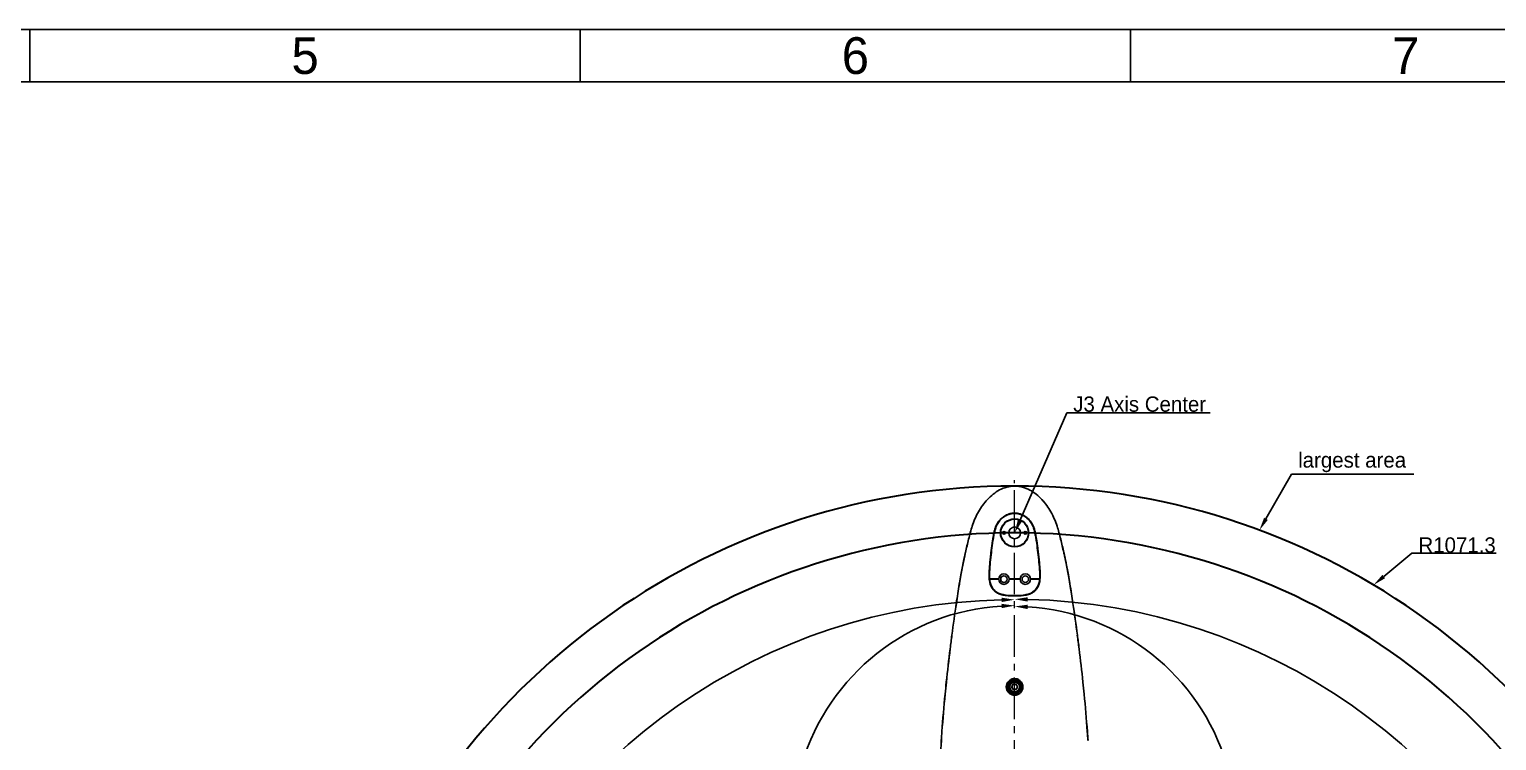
# Model space of a CAD drawing. Header units: millimetres. Extents: x 4086 to 8300, y 123 to 1549.
# Drawn here: x 7291 to 7963, y 1224 to 1549 of the extents above; entities that cross this region are included whole.
import ezdxf
from ezdxf import colors
from ezdxf.entities.mleader import LeaderData, LeaderLine
from ezdxf.enums import TextEntityAlignment as Align
from ezdxf.math import Vec2, Vec3

# ---------------------------------------------------------------- set-up
doc = ezdxf.new("R2010")
doc.units = ezdxf.units.MM
doc.linetypes.add('CENTER2', pattern=[28.575, 19.05, -3.175, 3.175, -3.175])
doc.layers.add('02___PRT_ALL_AXES', color=7, linetype='Continuous')
doc.layers.add('中心线层', color=7, linetype='CENTER2', lineweight=0)
doc.layers.add('轮廓实线层', color=7, linetype='Continuous', lineweight=30)
doc.styles.add('思源黑', font='SourceHanSansCN-Normal.ttf')
doc.dimstyles.new('角度标注', dxfattribs={"dimtxt": 7, "dimasz": 6, "dimexe": 1.25, "dimexo": 0.625, "dimgap": 1, "dimtad": 1, "dimtih": 1, "dimtoh": 1, "dimdsep": 46, "dimtxsty": '思源黑', "dimcen": 2.5, "dimadec": 0, "dimazin": 0, "dimtfac": 1, "dimtmove": 0, "dimatfit": 3, "dimfxl": 0, "dimarcsym": 0})

# ---------------------------------------------------------------- blocks, each defined once
blk = doc.blocks.new('1')
at = {"color": 2}
for p, q in [((7291.66, 1549.22), (7291.66, 1525.22)), ((7543.66, 1549.22), (7543.66, 1525.22)), ((7795.66, 1549.22), (7795.66, 1525.22))]:
    blk.add_line(p, q, dxfattribs=at)
for points in [[(6283.66, 123.62), (6283.66, 1549.22), (8299.66, 1549.22), (8299.66, 123.62)], [(6403.66, 147.62), (6403.66, 1525.22), (8275.66, 1525.22), (8275.66, 147.62)]]:
    blk.add_lwpolyline(points, close=True, dxfattribs=at)
at = {"color": 2, "style": '思源黑'}
for s, p in [('5', (7417.66, 1537.22)), ('6', (7669.66, 1537.22)), ('7', (7921.66, 1537.22))]:
    blk.add_text(s, height=16.8, dxfattribs=at).set_placement(p, align=Align.MIDDLE_CENTER)
at = {"color": 7, "style": '思源黑'}
for tag, height, p in [('编号', 19.2, (8134.84, 252.67)), ('比例', 8, (7939.66, 171.62))]:
    blk.add_attdef(tag, text='', height=height, dxfattribs=at).set_placement(p, align=Align.MIDDLE)
at = {"linetype": 'Continuous', "lineweight": 0, "ltscale": 0.3, "style": '思源黑'}
for tag, p in [('当前页', (8121.35, 207.93)), ('总页数', (8160.27, 207.93))]:
    blk.add_attdef(tag, text='', height=8, dxfattribs=at).set_placement(p, align=Align.MIDDLE)
blk = doc.blocks.new('*D2906')
at = {"layer": 'Defpoints', "color": 0}
for p in [(7742.58, 1342.95), (7547.7, 1204.84), (7742.58, 919.21), (7634.33, 894.29), (7545.77, 792.41)]:
    blk.add_point(p, dxfattribs=at)
at = {"layer": '轮廓实线层', "color": 0, "lineweight": -2}
for start, end in [(91.27606, 158.4262), (160.56633, 227.72394)]:
    blk.add_arc((7742.58, 1018.82), 269.41, start, end, dxfattribs=at)
at = {"layer": '轮廓实线层', "color": 0}
for points in [[(7736.6, 1287.16), (7736.57, 1289.16), (7742.58, 1288.23)], [(7560.69, 818.74), (7562.02, 820.23), (7565.84, 815.5)]]:
    blk.add_solid(points, dxfattribs=at)
at = {"layer": '轮廓实线层', "color": 0, "insert": (7490.24, 1113.17), "char_height": 7, "attachment_point": 5, "style": '思源黑'}
blk.add_mtext('139°', dxfattribs=at)
blk = doc.blocks.new('*D2907')
at = {"layer": 'Defpoints', "color": 0}
for p in [(7742.58, 1342.95), (7742.58, 1018.82), (8011.9, 1006.28), (7742.58, 919.21), (7850.83, 894.29)]:
    blk.add_point(p, dxfattribs=at)
at = {"layer": '轮廓实线层', "color": 0, "lineweight": -2}
blk.add_line((7851.24, 893.82), (7920.28, 814.4), dxfattribs=at)
for start, end in [(21.57299, 88.72489), (312.27511, 19.43447)]:
    blk.add_arc((7742.58, 1018.82), 269.61, start, end, dxfattribs=at)
at = {"layer": '轮廓实线层', "color": 0}
for points in [[(7748.59, 1289.36), (7748.57, 1287.36), (7742.58, 1288.43)], [(7923.28, 820.08), (7924.61, 818.58), (7919.46, 815.34)]]:
    blk.add_solid(points, dxfattribs=at)
at = {"layer": '轮廓实线层', "color": 0, "insert": (7995.12, 1113.24), "char_height": 7, "attachment_point": 5, "style": '思源黑'}
blk.add_mtext('139°', dxfattribs=at)
blk = doc.blocks.new('*D2908')
at = {"layer": 'Defpoints', "color": 0}
for p in [(7742.58, 1342.95), (7663.92, 1248.28), (7742.58, 1183.82), (7679.2, 1064.62), (7742.58, 919.21)]:
    blk.add_point(p, dxfattribs=at)
at = {"layer": '轮廓实线层', "color": 0, "lineweight": -2}
for start, end in [(93.38079, 163.24624), (168.72112, 238.61921)]:
    blk.add_arc((7742.58, 1183.82), 101.7, start, end, dxfattribs=at)
at = {"layer": '轮廓实线层', "color": 0}
for points in [[(7736.62, 1284.34), (7736.56, 1286.34), (7742.58, 1285.52)], [(7689.13, 1096.13), (7690.12, 1097.87), (7694.84, 1094.03)]]:
    blk.add_solid(points, dxfattribs=at)
at = {"layer": '轮廓实线层', "color": 0, "insert": (7643.9, 1208.43), "char_height": 7, "attachment_point": 5, "style": '思源黑'}
blk.add_mtext('151°', dxfattribs=at)
blk = doc.blocks.new('*D2909')
at = {"layer": 'Defpoints', "color": 0}
for p in [(7742.58, 1342.95), (7742.58, 1183.82), (7841.91, 1163.92), (7810.98, 1055.19), (7742.58, 919.21)]:
    blk.add_point(p, dxfattribs=at)
at = {"layer": '轮廓实线层', "color": 0, "lineweight": -2}
for start, end in [(16.76474, 86.60582), (301.39418, 11.26816)]:
    blk.add_arc((7742.58, 1183.82), 101.3, start, end, dxfattribs=at)
at = {"layer": '轮廓实线层', "color": 0}
for points in [[(7748.61, 1285.94), (7748.55, 1283.94), (7742.58, 1285.12)], [(7794.86, 1098.22), (7795.85, 1096.48), (7790.14, 1094.38)]]:
    blk.add_solid(points, dxfattribs=at)
at = {"layer": '轮廓实线层', "color": 0, "insert": (7840.87, 1208.33), "char_height": 7, "attachment_point": 5, "style": '思源黑'}
blk.add_mtext('151°', dxfattribs=at)

msp = doc.modelspace()

# ---------------------------------------------------------------- linework, layer by layer
for p, q in [((7740.829, 1327.656), (7740.932, 1327.676)), ((7742.584, 1327.825), (7742.584, 1327.675)), ((7742.989, 1327.727), (7742.899, 1327.727)), ((7744.877, 1327.53), (7744.958, 1327.507)), ((7730.93, 1300.724), (7730.928, 1300.663)), ((7730.97, 1297.704), (7735.292, 1297.704)), ((7735.292, 1297.554), (7730.979, 1297.554)), ((7730.983, 1297.517), (7730.984, 1297.501)), ((7732.384, 1297.554), (7732.384, 1297.704)), ((7733.884, 1297.554), (7733.884, 1297.704)), ((7740.09, 1297.704), (7745.078, 1297.704)), ((7745.078, 1297.554), (7740.09, 1297.554)), ((7741.834, 1297.554), (7741.834, 1297.704)), ((7743.334, 1297.554), (7743.334, 1297.704)), ((7749.875, 1297.704), (7754.197, 1297.704)), ((7754.188, 1297.554), (7749.875, 1297.554)), ((7751.284, 1297.554), (7751.284, 1297.704)), ((7752.784, 1297.554), (7752.784, 1297.704)), ((7731.322, 1295.675), (7731.332, 1295.641)), ((7731.332, 1295.64), (7731.322, 1295.675)), ((7735.725, 1290.913), (7735.707, 1290.854)), ((7735.725, 1290.913), (7735.812, 1290.893)), ((7748.668, 1290.668), (7748.755, 1290.689)), ((7748.841, 1290.716), (7748.859, 1290.656)), ((7749.272, 1290.852), (7749.297, 1290.778)), ((7749.355, 1290.893), (7749.443, 1290.913)), ((7749.474, 1290.829), (7749.463, 1290.824)), ((7752.108, 1292.612), (7752.199, 1292.713)), ((7753.837, 1295.648), (7753.848, 1295.684)), ((7753.848, 1295.684), (7753.839, 1295.652)), ((7753.84, 1295.657), (7753.848, 1295.684)), ((7741.113, 1289.99), (7741.065, 1289.992)), ((7742.584, 1289.968), (7742.584, 1290.118)), ((7744.102, 1289.992), (7744.054, 1289.99)), ((7742.584, 1251.546), (7742.584, 1252.114)), ((7741.198, 1248.322), (7741.891, 1249.522)), ((7741.891, 1247.122), (7741.198, 1248.322)), ((7741.891, 1249.522), (7743.276, 1249.522)), ((7743.276, 1247.122), (7741.891, 1247.122)), ((7742.584, 1245.11), (7742.584, 1244.486)), ((7743.276, 1249.522), (7743.969, 1248.322)), ((7743.969, 1248.322), (7743.276, 1247.122))]:
    msp.add_line(p, q)
for centre, radius in [((7737.709, 1318.822), 0.585), ((7737.709, 1318.822), 0.495), ((7742.584, 1318.822), 2.7), ((7747.459, 1318.822), 0.585), ((7747.459, 1318.822), 0.495), ((7737.691, 1297.629), 2.4), ((7737.691, 1297.629), 1.5), ((7747.476, 1297.629), 2.4), ((7747.476, 1297.629), 1.5), ((7742.584, 1248.322), 3), ((7742.584, 1248.322), 2.43), ((7742.584, 1248.322), 2.25), ((7742.584, 1248.322), 1.2)]:
    msp.add_circle(centre, radius)
for centre, radius, start, end in [((7742.585, 1326.32), 13.904, 89.187636, 90.406438), ((7742.337, 1320.113), 7.694, 99.903578, 106.179159), ((7742.476, 1319.437), 8.382, 99.242401, 101.329189), ((7742.542, 1318.983), 8.841, 92.665918, 98.750781), ((7742.575, 1318.343), 9.482, 92.39735, 92.579525), ((7742.577, 1318.29), 9.535, 91.991955, 92.397142), ((7742.584, 1318.032), 9.703, 90.890881, 91.333609), ((7742.585, 1317.933), 9.892, 89.790896, 90.006143), ((7742.585, 1318.044), 9.781, 89.561549, 90.007183), ((7742.585, 1318.101), 9.724, 89.115269, 89.561557), ((7742.585, 1318.111), 9.624, 88.669551, 89.116275), ((7742.697, 1325.365), 2.37, 86.214551, 87.300553), ((7742.989, 1327.727), 0.09, 150.043405, 180), ((7742.624, 1318.967), 8.857, 81.536345, 87.338748), ((7742.623, 1318.949), 8.876, 81.914006, 87.328543), ((7742.666, 1319.28), 8.541, 80.631781, 81.887979), ((7742.673, 1319.328), 8.493, 80.089111, 81.50641), ((7742.845, 1320.163), 7.642, 74.305175, 78.872986), ((7742.842, 1320.142), 7.662, 74.425703, 74.803989), ((7742.838, 1320.139), 7.667, 73.944319, 74.301548), ((7938.088, 1260.285), 223.597, 167.186697, 167.599455), ((7939.653, 1259.861), 225.186, 167.168224, 167.579826), ((7545.513, 1259.861), 225.188, 12.420586, 12.831775), ((7547.201, 1260.312), 223.472, 12.400726, 12.81329), ((7741.953, 1298.666), 12.286, 354.557487, 354.807217), ((7742.22, 1298.642), 12.017, 354.546692, 354.807102), ((8367.713, 1189.509), 659.028, 171.141505, 171.531938), ((8284.762, 1202.191), 575.089, 171.117262, 171.564667), ((7739.307, 1297.989), 8.314, 196.035522, 196.280154), ((7739.52, 1298.063), 8.539, 196.218809, 196.409328), ((7739.128, 1297.937), 8.128, 196.278553, 200.295072), ((7739.237, 1297.975), 8.243, 196.383222, 200.856156), ((7739.09, 1297.913), 8.084, 196.32304, 200.814221), ((7739.098, 1297.916), 8.093, 196.332697, 200.636184), ((7738.845, 1297.837), 7.828, 200.327357, 200.933332), ((7738.718, 1297.778), 7.688, 200.676275, 201.113869), ((7738.908, 1297.854), 7.892, 200.885904, 201.158911), ((7738.704, 1297.773), 7.673, 200.85894, 201.132376), ((7738.803, 1297.821), 7.783, 200.933663, 201.193589), ((7738.785, 1297.806), 7.76, 200.890443, 202.839353), ((7738.667, 1297.758), 7.633, 201.114016, 201.430212), ((7738.776, 1297.81), 7.754, 201.193567, 201.490104), ((7738.571, 1297.721), 7.53, 201.127851, 202.856218), ((7738.867, 1297.838), 7.849, 201.158894, 201.449627), ((7738.541, 1297.713), 7.499, 201.427193, 204.7525), ((7738.695, 1297.778), 7.667, 201.488053, 202.874449), ((7738.746, 1297.79), 7.718, 201.446581, 202.82011), ((7738.162, 1297.544), 7.085, 202.819673, 209.501861), ((7738.34, 1297.624), 7.28, 202.856043, 204.803897), ((7738.539, 1297.703), 7.494, 202.83973, 204.228773), ((7738.427, 1297.654), 7.371, 204.143455, 204.449128), ((7738.035, 1297.468), 6.938, 204.117016, 208.902571), ((7738.385, 1297.634), 7.325, 204.449165, 204.720099), ((7738, 1297.45), 6.898, 204.66531, 209.513487), ((7738.125, 1297.524), 7.043, 204.804375, 209.357028), ((7737.938, 1297.416), 6.828, 208.910166, 209.182079), ((7738.07, 1297.478), 6.973, 208.981735, 209.404949), ((7737.968, 1297.433), 6.862, 209.126723, 209.763995), ((7737.979, 1297.439), 6.874, 209.18269, 209.988501), ((7738.202, 1297.566), 7.131, 209.348047, 209.918439), ((7738.006, 1297.454), 6.906, 209.76371, 210.125858), ((7738.21, 1297.575), 7.143, 209.805316, 214.711794), ((7738.285, 1297.616), 7.227, 209.914716, 215.419293), ((7738.221, 1297.577), 7.153, 209.918555, 210.73877), ((7739.273, 1298.374), 8.474, 218.234183, 222.035558), ((7739.166, 1298.267), 8.322, 221.967346, 227.302117), ((7737.765, 1296.669), 6.195, 232.724364, 234.461976), ((7737.749, 1296.647), 6.169, 233.056554, 234.476085), ((7737.843, 1296.795), 6.343, 233.286456, 235.060561), ((7737.672, 1296.54), 6.037, 234.479786, 234.900701), ((7737.613, 1296.482), 5.956, 234.839572, 235.140498), ((7737.646, 1296.503), 5.992, 234.894595, 235.156696), ((7737.698, 1296.607), 6.106, 235.154465, 238.811976), ((7737.809, 1296.747), 6.284, 235.062754, 235.413238), ((7737.622, 1296.468), 5.949, 235.134886, 235.560011), ((7737.799, 1296.732), 6.266, 235.411058, 235.678972), ((7737.591, 1296.424), 5.895, 235.527495, 236.015217), ((7737.599, 1296.435), 5.908, 235.560255, 235.777024), ((7737.738, 1296.642), 6.157, 235.669963, 238.996434), ((7737.581, 1296.409), 5.877, 235.776967, 236.060755), ((7737.521, 1296.319), 5.77, 236.057016, 239.616112), ((7737.757, 1296.684), 6.112, 237.700123, 244.543805), ((7737.689, 1296.562), 6.064, 238.674255, 238.992812), ((7737.677, 1296.542), 6.04, 239.005821, 239.386308), ((7737.93, 1297.004), 6.566, 239.534981, 246.416484), ((7738.241, 1297.708), 7.246, 244.569208, 249.48562), ((7738.199, 1297.603), 7.223, 246.362454, 249.328722), ((7738.517, 1298.415), 8.094, 249.231147, 249.585408), ((7738.297, 1297.857), 7.495, 249.313031, 249.688033), ((7738.317, 1297.912), 7.553, 249.687932, 249.982833), ((7738.39, 1298.076), 7.732, 249.604804, 250.187704), ((7738.52, 1298.424), 8.014, 249.409468, 249.585178), ((7738.398, 1298.095), 7.753, 249.961267, 250.271461), ((7738.406, 1298.118), 7.777, 250.187499, 250.587073), ((7735.725, 1290.913), 0.09, 317, 347.000012), ((7738.419, 1298.156), 7.818, 250.573967, 250.937804), ((7736.756, 1292.698), 2.037, 242.73184, 245.00792), ((7738.46, 1298.274), 7.942, 250.943461, 251.313693), ((7738.636, 1298.81), 8.507, 252.010327, 253.034705), ((7738.797, 1299.34), 9.06, 253.035212, 254.007631), ((7739.123, 1300.487), 10.252, 254.01501, 254.539645), ((7738.943, 1299.847), 9.588, 254.003857, 254.515654), ((7739.05, 1300.23), 9.986, 254.515076, 254.916192), ((7739.283, 1301.065), 10.853, 254.53936, 255.006197), ((7739.12, 1300.492), 10.257, 254.9151, 255.061901), ((7740.113, 1304.26), 14.153, 255.110737, 258.843389), ((7740.576, 1306.576), 16.515, 258.82183, 261.214664), ((7740.877, 1308.478), 18.441, 261.3217, 262.01422), ((7744.576, 1306.666), 16.607, 278.796171, 281.180265), ((7744.578, 1306.653), 16.593, 278.798193, 281.17659), ((7745.036, 1304.362), 14.257, 281.15562, 284.853548), ((7745.033, 1304.379), 14.274, 281.1597, 284.848091), ((7746.059, 1300.473), 10.236, 284.897174, 285.044287), ((7746.242, 1299.804), 9.542, 285.423049, 285.959625), ((7748.067, 1292.977), 2.389, 287.81177, 288.903225), ((7746.538, 1298.788), 8.394, 285.923789, 289.005103), ((7746.48, 1299.012), 8.715, 285.859348, 288.789038), ((7746.398, 1299.264), 8.98, 285.955783, 286.937109), ((7746.566, 1298.71), 8.401, 286.937629, 287.974954), ((7746.741, 1298.176), 7.839, 288.530299, 289.056256), ((7746.751, 1298.147), 7.809, 288.692782, 289.064643), ((7748.425, 1292.667), 2.003, 294.997449, 297.268552), ((7746.804, 1297.993), 7.646, 289.063811, 290.238755), ((7746.809, 1297.98), 7.632, 289.412414, 290.002899), ((7746.862, 1297.871), 7.512, 289.362885, 289.946421), ((7746.885, 1297.807), 7.443, 289.946712, 290.34134), ((7747.429, 1296.64), 6.155, 300.641036, 302.791216), ((7747.455, 1296.598), 6.106, 300.638441, 301.344329), ((7747.358, 1296.784), 6.315, 300.541476, 301.222806), ((7747.371, 1296.73), 6.262, 302.789583, 304.42503), ((7747.552, 1296.461), 5.939, 304.035367, 304.305562), ((7747.539, 1296.48), 5.962, 304.225462, 304.497842), ((7747.342, 1296.773), 6.314, 304.423181, 304.730621), ((7747.52, 1296.508), 5.996, 304.49785, 304.77679), ((7747.499, 1296.538), 6.032, 304.776821, 305.083696), ((7747.526, 1296.524), 6.005, 304.807043, 305.110254), ((7747.473, 1296.576), 6.078, 305.078222, 305.489756), ((7747.19, 1296.973), 6.566, 308.812849, 310.299701), ((7745.449, 1298.766), 9.067, 317.254889, 317.71899), ((7745.613, 1298.625), 8.85, 317.208572, 317.609105), ((7745.698, 1298.547), 8.735, 317.608613, 318.23957), ((7745.492, 1298.727), 9.008, 317.718786, 317.977362), ((7746.076, 1298.208), 8.228, 318.771276, 324.362382), ((7746.851, 1297.635), 7.264, 324.648865, 329.777878), ((7746.957, 1297.575), 7.143, 326.219438, 329.858343), ((7746.936, 1297.583), 7.164, 329.792645, 330.164384), ((7746.938, 1297.582), 7.162, 329.935114, 330.23441), ((7746.947, 1297.577), 7.152, 330.164412, 330.495518), ((7747.148, 1297.462), 6.921, 330.172331, 330.47518), ((7747.213, 1297.425), 6.846, 330.228692, 333.432883), ((7747.082, 1297.486), 6.99, 330.518668, 330.922292), ((7747.177, 1297.446), 6.887, 330.475042, 330.953641), ((7746.664, 1297.69), 7.455, 335.263323, 337.163848), ((7746.819, 1297.628), 7.289, 335.186699, 337.131892), ((7746.612, 1297.721), 7.515, 335.23475, 338.562737), ((7746.628, 1297.705), 7.494, 335.76276, 337.146585), ((7746.749, 1297.658), 7.365, 336.351304, 337.125328), ((7746.383, 1297.808), 7.76, 337.149785, 339.100197), ((7746.57, 1297.733), 7.559, 337.130769, 339.13739), ((7746.46, 1297.786), 7.681, 337.109342, 338.498087), ((7746.423, 1297.792), 7.717, 337.160791, 338.543177), ((7746.301, 1297.84), 7.848, 338.540086, 338.828272), ((7746.378, 1297.818), 7.768, 338.496093, 338.831406), ((7746.494, 1297.763), 7.641, 338.559671, 338.842215), ((7746.26, 1297.856), 7.893, 338.828261, 339.106002), ((7746.456, 1297.778), 7.682, 338.84222, 339.129701), ((7746.352, 1297.828), 7.797, 338.831337, 339.051954), ((7745.925, 1297.979), 8.25, 339.136583, 343.646152), ((7746.056, 1297.935), 8.112, 339.094296, 343.663302), ((7746.066, 1297.92), 8.097, 339.176285, 343.704716), ((7746.077, 1297.916), 8.085, 339.1727, 343.513272), ((7745.733, 1298.021), 8.445, 343.492374, 343.70998), ((7745.866, 1297.991), 8.309, 343.661916, 343.924671), ((7199.955, 1202.122), 575.544, 8.434028, 8.881298), ((7113.524, 1188.924), 663.002, 8.466766, 8.855048), ((8532.897, 1165.086), 826.007, 171.543599, 172.558277), ((8569.434, 1160.105), 862.856, 171.573197, 172.544511), ((7741.915, 1318.416), 28.435, 265.246309, 266.629913), ((7741.969, 1319.245), 29.266, 265.874831, 266.619795), ((7742.174, 1323.017), 33.043, 266.62357, 268.077602), ((7742.099, 1321.484), 31.509, 266.615981, 268.119706), ((7742.184, 1323.052), 33.079, 266.636457, 268.061889), ((7742.057, 1320.696), 30.719, 266.615692, 266.829108), ((7742.201, 1323.469), 33.496, 266.844431, 268.056442), ((7742.527, 1334.338), 44.37, 268.113001, 270.073796), ((7742.32, 1326.902), 36.932, 268.05379, 268.194152), ((7742.429, 1330.946), 40.977, 268.092726, 268.752078), ((7742.532, 1335.228), 45.26, 268.257833, 270.065498), ((7742.531, 1334.837), 44.869, 268.24366, 270.067053), ((7742.639, 1334.463), 44.495, 269.928482, 271.883716), ((7742.739, 1330.918), 40.949, 271.246376, 271.906335), ((7742.992, 1323.094), 33.121, 271.919787, 273.369113), ((7743.116, 1320.602), 30.626, 273.171696, 273.393614), ((7743.221, 1318.778), 28.799, 273.389727, 273.652155), ((7743.314, 1317.362), 27.38, 273.645141, 274.800602), ((7743.416, 1316.343), 26.356, 274.77878, 275.000256), ((6915.429, 1160.062), 863.163, 7.454496, 8.425642), ((6953.873, 1165.303), 824.39, 7.439978, 8.456834), ((8620.223, 1153.38), 914.115, 172.539676, 172.935047), ((8597.189, 1156.181), 890.885, 172.525887, 172.931556), ((6888.035, 1156.188), 890.827, 7.06673, 7.472993), ((6861.753, 1152.999), 917.329, 7.062436, 7.456974), ((8546.889, 1162.293), 840.241, 172.923097, 173.972681), ((8541.166, 1162.977), 834.451, 172.921303, 173.978137), ((6944.144, 1162.993), 834.308, 6.020618, 7.076979), ((6938.63, 1162.328), 839.888, 6.026277, 7.075652), ((8457.336, 1171.889), 750.176, 173.983341, 174.402619), ((8459.237, 1171.734), 752.056, 173.986783, 174.404998), ((7742.583, 1248.328), 3.218, 90.984545, 269.092497), ((7742.584, 1248.322), 3.16, 270, 269.223745), ((7742.584, 1248.322), 2.4, 90, 89.301442), ((7742.584, 1248.375), 3.171, 89.043995, 91.008731), ((7742.584, 1248.328), 3.218, 270.95159, 89.061128), ((7026.057, 1171.746), 751.928, 5.593973, 6.011966), ((7026.85, 1171.787), 751.162, 5.596821, 6.015255), ((8381.781, 1179.106), 674.277, 174.386777, 175.843586), ((8379.726, 1179.338), 672.182, 174.389358, 175.850648), ((7742.583, 1248.281), 3.171, 269.075749, 270.975235), ((7105.522, 1179.345), 672.102, 4.148302, 5.609618), ((7104.075, 1179.166), 673.586, 4.154595, 5.612751), ((8281.241, 1186.553), 573.461, 175.857627, 176.281539), ((8283.872, 1186.427), 576.067, 175.863975, 176.285949), ((7201.479, 1186.439), 575.883, 3.713021, 4.134969), ((7201.282, 1186.366), 576.112, 3.719014, 4.140815)]:
    msp.add_arc(centre, radius, start, end)
for points, knots in [([(7723.185, 1321.928), (7723.915, 1324.165), (7725.733, 1328.546), (7729.265, 1333.327), (7732.696, 1336.569), (7736.582, 1339.229), (7740.146, 1340.207), (7742.486, 1340.224)], [0, 0, 0, 0, 0.2503672, 0.5005403, 0.6258256, 0.751037, 1, 1, 1, 1]), ([(7742.78, 1340.222), (7745.113, 1340.189), (7748.658, 1339.192), (7752.522, 1336.526), (7755.935, 1333.287), (7759.449, 1328.516), (7761.259, 1324.148), (7761.986, 1321.917)], [0, 0, 0, 0, 0.2489848, 0.3741888, 0.4994743, 0.7496374, 1, 1, 1, 1]), ([(7742.78, 1340.213), (7745.108, 1340.18), (7748.65, 1339.186), (7752.519, 1336.532), (7755.94, 1333.297), (7759.454, 1328.521), (7761.268, 1324.152), (7762.002, 1321.923)], [0, 0, 0, 0, 0.2485495, 0.3738352, 0.4991908, 0.7495125, 1, 1, 1, 1]), ([(7740.829, 1327.656), (7740.553, 1327.601), (7739.567, 1327.35), (7737.975, 1326.588), (7736.245, 1325.216), (7734.817, 1323.526), (7733.99, 1321.875), (7733.547, 1320.479), (7733.186, 1319.063), (7732.831, 1317.273), (7732.36, 1314.395), (7731.875, 1310.783), (7731.449, 1307.164), (7731.163, 1304.262), (7730.985, 1302.082), (7730.886, 1299.895), (7730.909, 1298.434), (7730.97, 1297.704)], [0, 0, 0, 0, 0.0249574, 0.0899603, 0.1549631, 0.2199659, 0.2849688, 0.3174702, 0.3499716, 0.4149744, 0.4799773, 0.609983, 0.7399886, 0.8049915, 0.8699943, 0.9349972, 1, 1, 1, 1]), ([(7730.924, 1300.576), (7730.929, 1300.734), (7730.97, 1301.768), (7731.108, 1303.682), (7731.358, 1306.27), (7731.639, 1308.799), (7731.937, 1311.211), (7732.245, 1313.503), (7732.567, 1315.703), (7732.935, 1317.838), (7733.375, 1319.918), (7734.012, 1322.036), (7735.152, 1324.003), (7736.655, 1325.582), (7738.388, 1326.834), (7740.424, 1327.673), (7741.875, 1327.825), (7742.584, 1327.825)], [0, 0, 0, 0, 0.0149473, 0.0976285, 0.1818838, 0.2636691, 0.3411067, 0.4146389, 0.4851478, 0.5533795, 0.6201272, 0.685979, 0.7508379, 0.8143875, 0.8766478, 0.9379893, 1, 1, 1, 1]), ([(7742.584, 1327.675), (7741.854, 1327.675), (7740.383, 1327.511), (7738.343, 1326.64), (7736.576, 1325.319), (7735.099, 1323.675), (7734.051, 1321.722), (7733.453, 1319.598), (7733.013, 1317.439), (7732.531, 1314.536), (7732.039, 1310.891), (7731.523, 1306.506), (7731.11, 1302.118), (7730.998, 1299.167), (7731.12, 1297.704)], [0, 0, 0, 0, 0.0621789, 0.1243345, 0.1866127, 0.2488819, 0.3111314, 0.3735821, 0.436195, 0.4988516, 0.6242113, 0.7495786, 0.8749135, 1, 1, 1, 1]), ([(7741.226, 1327.727), (7740.941, 1327.684), (7740.631, 1327.621), (7740.326, 1327.54), (7740.299, 1327.532)], [0, 0, 0, 0, 0.9125635, 1, 1, 1, 1]), ([(7742.584, 1327.825), (7743.306, 1327.825), (7744.088, 1327.741), (7744.84, 1327.54), (7744.877, 1327.53)], [0, 0, 0, 0, 0.9510223, 1, 1, 1, 1]), ([(7754.047, 1297.704), (7754.169, 1299.167), (7754.057, 1302.118), (7753.644, 1306.506), (7753.128, 1310.891), (7752.636, 1314.536), (7752.155, 1317.439), (7751.714, 1319.597), (7751.117, 1321.722), (7750.068, 1323.675), (7748.592, 1325.319), (7746.824, 1326.639), (7744.784, 1327.511), (7743.313, 1327.675), (7742.584, 1327.675)], [0, 0, 0, 0, 0.1250844, 0.2504179, 0.3757837, 0.5011415, 0.5637968, 0.6264097, 0.6888563, 0.7511124, 0.8133827, 0.8756559, 0.9378172, 1, 1, 1, 1]), ([(7742.621, 1327.825), (7743.35, 1327.822), (7744.113, 1327.735), (7744.847, 1327.538), (7744.877, 1327.53)], [0, 0, 0, 0, 0.9595559, 1, 1, 1, 1]), ([(7744.851, 1327.537), (7744.83, 1327.543), (7744.556, 1327.616), (7744.278, 1327.674), (7744.019, 1327.715)], [0, 0, 0, 0, 0.0767089, 1, 1, 1, 1]), ([(7744.135, 1327.694), (7744.481, 1327.634), (7745.538, 1327.38), (7747.192, 1326.588), (7748.922, 1325.216), (7750.351, 1323.526), (7751.341, 1321.543), (7751.907, 1319.419), (7752.337, 1317.274), (7752.807, 1314.394), (7753.293, 1310.783), (7753.718, 1307.164), (7754.004, 1304.262), (7754.182, 1302.082), (7754.282, 1299.895), (7754.258, 1298.434), (7754.197, 1297.704)], [0, 0, 0, 0, 0.0308715, 0.0954801, 0.1600886, 0.2246972, 0.2893058, 0.3539143, 0.4185229, 0.4831315, 0.6123486, 0.7415657, 0.8061743, 0.8707829, 0.9353914, 1, 1, 1, 1]), ([(7754.243, 1300.581), (7754.238, 1300.718), (7754.2, 1301.725), (7754.066, 1303.606), (7753.818, 1306.178), (7753.54, 1308.692), (7753.245, 1311.094), (7752.939, 1313.381), (7752.619, 1315.58), (7752.255, 1317.717), (7751.82, 1319.795), (7751.207, 1321.908), (7750.099, 1323.892), (7748.604, 1325.504), (7746.91, 1326.753), (7745.603, 1327.321), (7744.958, 1327.507)], [0, 0, 0, 0, 0.0138531, 0.1020618, 0.1919504, 0.2792838, 0.3621019, 0.4409485, 0.5166844, 0.5900401, 0.6617536, 0.7323756, 0.8019585, 0.8705333, 0.9384924, 1, 1, 1, 1]), ([(7720.062, 1309.872), (7720.522, 1311.897), (7721.476, 1315.937), (7722.519, 1319.962), (7723.169, 1321.933)], [0, 0, 0, 0, 0.5000389, 1, 1, 1, 1]), ([(7720.09, 1309.873), (7720.551, 1311.895), (7721.505, 1315.932), (7722.541, 1319.955), (7723.185, 1321.928)], [0, 0, 0, 0, 0.4998734, 1, 1, 1, 1]), ([(7761.986, 1321.917), (7762.628, 1319.946), (7763.664, 1315.927), (7764.617, 1311.893), (7765.077, 1309.873)], [0, 0, 0, 0, 0.5001261, 1, 1, 1, 1]), ([(7762.002, 1321.923), (7762.651, 1319.952), (7763.693, 1315.931), (7764.645, 1311.895), (7765.105, 1309.872)], [0, 0, 0, 0, 0.4999634, 1, 1, 1, 1]), ([(7716.57, 1290.992), (7716.795, 1292.428), (7717.724, 1298.217), (7718.788, 1303.987), (7719.737, 1308.294)], [0, 0, 0, 0, 0.2478564, 1, 1, 1, 1]), ([(7765.43, 1308.296), (7765.749, 1306.849), (7766.954, 1301.105), (7767.921, 1295.314), (7768.599, 1290.979)], [0, 0, 0, 0, 0.2524331, 1, 1, 1, 1]), ([(7730.928, 1300.678), (7730.903, 1299.987), (7730.894, 1299.008), (7730.945, 1297.998), (7730.97, 1297.704)], [0, 0, 0, 0, 0.7108256, 1, 1, 1, 1]), ([(7730.928, 1300.663), (7730.919, 1300.415), (7730.894, 1299.429), (7730.909, 1298.442), (7730.97, 1297.704)], [0, 0, 0, 0, 0.2512186, 1, 1, 1, 1]), ([(7730.97, 1297.704), (7730.909, 1298.442), (7730.894, 1299.4), (7730.918, 1300.357), (7730.925, 1300.576)], [0, 0, 0, 0, 0.7713848, 1, 1, 1, 1]), ([(7730.97, 1297.704), (7730.909, 1298.434), (7730.894, 1299.396), (7730.917, 1300.356), (7730.925, 1300.587)], [0, 0, 0, 0, 0.7596729, 1, 1, 1, 1]), ([(7730.97, 1297.704), (7730.945, 1297.998), (7730.896, 1298.972), (7730.903, 1299.918), (7730.924, 1300.576)], [0, 0, 0, 0, 0.2996274, 1, 1, 1, 1]), ([(7731.321, 1295.675), (7731.27, 1295.851), (7731.108, 1296.483), (7731.02, 1297.109), (7730.979, 1297.554)], [0, 0, 0, 0, 0.2807125, 1, 1, 1, 1]), ([(7730.983, 1297.517), (7731.024, 1297.084), (7731.111, 1296.471), (7731.27, 1295.853), (7731.321, 1295.677)], [0, 0, 0, 0, 0.7145329, 1, 1, 1, 1]), ([(7731.13, 1297.554), (7731.247, 1296.288), (7731.944, 1293.748), (7734.367, 1291.391), (7736.817, 1290.602), (7739.357, 1290.181), (7741.295, 1290.118), (7742.584, 1290.118)], [0, 0, 0, 0, 0.2488906, 0.4967882, 0.6220333, 0.7479176, 1, 1, 1, 1]), ([(7742.584, 1290.118), (7743.872, 1290.118), (7745.81, 1290.181), (7748.351, 1290.602), (7750.8, 1291.392), (7753.223, 1293.748), (7753.921, 1296.288), (7754.038, 1297.554)], [0, 0, 0, 0, 0.2520893, 0.3779803, 0.5032169, 0.7511118, 1, 1, 1, 1]), ([(7754.188, 1297.554), (7754.149, 1297.119), (7754.062, 1296.496), (7753.902, 1295.867), (7753.848, 1295.684)], [0, 0, 0, 0, 0.7070979, 1, 1, 1, 1]), ([(7754.237, 1300.729), (7754.247, 1300.46), (7754.274, 1299.452), (7754.258, 1298.442), (7754.197, 1297.704)], [0, 0, 0, 0, 0.2677557, 1, 1, 1, 1]), ([(7754.238, 1300.729), (7754.264, 1300.007), (7754.275, 1299.011), (7754.22, 1297.983), (7754.197, 1297.704)], [0, 0, 0, 0, 0.7302217, 1, 1, 1, 1]), ([(7754.197, 1297.704), (7754.258, 1298.434), (7754.274, 1299.427), (7754.248, 1300.419), (7754.239, 1300.681)], [0, 0, 0, 0, 0.7355296, 1, 1, 1, 1]), ([(7754.197, 1297.704), (7754.258, 1298.442), (7754.273, 1299.401), (7754.25, 1300.358), (7754.243, 1300.577)], [0, 0, 0, 0, 0.7711038, 1, 1, 1, 1]), ([(7740.101, 1290.038), (7739.85, 1290.055), (7739.235, 1290.102), (7738.231, 1290.217), (7737.072, 1290.425), (7735.788, 1290.748), (7734.314, 1291.423), (7732.972, 1292.611), (7731.912, 1294.042), (7731.47, 1295.166), (7731.321, 1295.675)], [0, 0, 0, 0, 0.0721091, 0.1763981, 0.2856129, 0.4039573, 0.5366374, 0.6898768, 0.8611008, 1, 1, 1, 1]), ([(7740.101, 1290.038), (7739.63, 1290.068), (7738.512, 1290.167), (7737.083, 1290.408), (7735.823, 1290.76), (7734.917, 1291.142), (7734.075, 1291.657), (7733.333, 1292.304), (7732.674, 1293.029), (7731.91, 1294.095), (7731.513, 1295.019), (7731.326, 1295.661), (7731.321, 1295.675)], [0, 0, 0, 0, 0.1262355, 0.3001966, 0.3871772, 0.4741577, 0.5611383, 0.6481189, 0.7350994, 0.82208, 0.9960411, 1, 1, 1, 1]), ([(7731.632, 1294.985), (7731.617, 1294.979), (7731.574, 1294.966), (7731.571, 1295.014), (7731.575, 1295.03)], [0, 0, 0, 0, 0.4824949, 1, 1, 1, 1]), ([(7732.391, 1293.433), (7732.486, 1293.299), (7732.652, 1293.081), (7732.828, 1292.871), (7732.901, 1292.789)], [0, 0, 0, 0, 0.5976268, 1, 1, 1, 1]), ([(7734.041, 1291.717), (7733.69, 1291.981), (7733.354, 1292.294), (7733.046, 1292.628), (7733.033, 1292.642)], [0, 0, 0, 0, 0.9579116, 1, 1, 1, 1]), ([(7734.601, 1291.344), (7734.636, 1291.323), (7734.971, 1291.129), (7735.324, 1290.969), (7735.647, 1290.847)], [0, 0, 0, 0, 0.1060361, 1, 1, 1, 1]), ([(7736.475, 1290.582), (7736.685, 1290.526), (7736.984, 1290.456), (7737.281, 1290.395), (7737.371, 1290.377)], [0, 0, 0, 0, 0.6957148, 1, 1, 1, 1]), ([(7738.054, 1290.255), (7738.266, 1290.222), (7738.765, 1290.154), (7739.265, 1290.103), (7739.552, 1290.079)], [0, 0, 0, 0, 0.426691, 1, 1, 1, 1]), ([(7738.095, 1290.248), (7738.565, 1290.176), (7739.054, 1290.121), (7739.543, 1290.08), (7739.558, 1290.079)], [0, 0, 0, 0, 0.9683587, 1, 1, 1, 1]), ([(7753.848, 1295.684), (7753.701, 1295.177), (7753.261, 1294.054), (7752.203, 1292.618), (7750.86, 1291.429), (7749.387, 1290.749), (7748.101, 1290.426), (7746.943, 1290.217), (7745.937, 1290.103), (7745.321, 1290.055), (7745.07, 1290.039)], [0, 0, 0, 0, 0.1381443, 0.3099536, 0.4634183, 0.5959842, 0.7142612, 0.8235354, 0.9278764, 1, 1, 1, 1]), ([(7753.848, 1295.684), (7753.843, 1295.667), (7753.655, 1295.022), (7753.257, 1294.096), (7752.494, 1293.03), (7751.834, 1292.304), (7751.091, 1291.658), (7750.25, 1291.143), (7749.344, 1290.759), (7748.084, 1290.409), (7746.656, 1290.167), (7745.539, 1290.069), (7745.07, 1290.039)], [0, 0, 0, 0, 0.0047781, 0.1786604, 0.2656016, 0.3525428, 0.4394839, 0.5264251, 0.6133663, 0.7003074, 0.8741898, 1, 1, 1, 1]), ([(7747.791, 1290.376), (7747.885, 1290.395), (7748.184, 1290.456), (7748.485, 1290.526), (7748.692, 1290.582)], [0, 0, 0, 0, 0.3157419, 1, 1, 1, 1]), ([(7747.811, 1290.379), (7748.007, 1290.418), (7748.301, 1290.482), (7748.594, 1290.556), (7748.692, 1290.582)], [0, 0, 0, 0, 0.6643591, 1, 1, 1, 1]), ([(7749.518, 1290.845), (7749.764, 1290.938), (7750.119, 1291.094), (7750.459, 1291.282), (7750.567, 1291.345)], [0, 0, 0, 0, 0.6787945, 1, 1, 1, 1]), ([(7750.566, 1291.344), (7750.531, 1291.323), (7750.196, 1291.13), (7749.844, 1290.969), (7749.521, 1290.846)], [0, 0, 0, 0, 0.106133, 1, 1, 1, 1]), ([(7742.584, 1289.968), (7742.227, 1289.968), (7741.511, 1289.975), (7740.681, 1290.004), (7740.211, 1290.031), (7740.101, 1290.038)], [0, 0, 0, 0, 0.4341436, 0.8685839, 1, 1, 1, 1]), ([(7742.584, 1289.968), (7741.934, 1289.968), (7741.106, 1289.982), (7740.279, 1290.027), (7740.101, 1290.038)], [0, 0, 0, 0, 0.7847159, 1, 1, 1, 1]), ([(7745.07, 1290.039), (7744.96, 1290.032), (7744.489, 1290.004), (7743.657, 1289.975), (7742.941, 1289.968), (7742.584, 1289.968)], [0, 0, 0, 0, 0.1315255, 0.5659263, 1, 1, 1, 1]), ([(7745.07, 1290.039), (7744.891, 1290.027), (7744.062, 1289.982), (7743.233, 1289.968), (7742.584, 1289.968)], [0, 0, 0, 0, 0.2165855, 1, 1, 1, 1]), ([(7742.584, 1244.486), (7742.088, 1244.504), (7741.083, 1244.677), (7739.412, 1245.801), (7738.348, 1248.299), (7739.411, 1250.802), (7741.083, 1251.918), (7742.087, 1252.106), (7742.584, 1252.114)], [0, 0, 0, 0, 0.1263038, 0.2525654, 0.4999243, 0.7474161, 0.8736925, 1, 1, 1, 1]), ([(7742.584, 1252.114), (7743.08, 1252.095), (7744.084, 1251.925), (7745.755, 1250.799), (7746.82, 1248.303), (7745.756, 1245.799), (7744.084, 1244.683), (7743.08, 1244.493), (7742.584, 1244.486)], [0, 0, 0, 0, 0.1262986, 0.252559, 0.4999151, 0.7474203, 0.8736937, 1, 1, 1, 1]), ([(7708.155, 1203.448), (7708.17, 1205.155), (7708.303, 1211.926), (7708.659, 1218.691), (7708.987, 1223.744)], [0, 0, 0, 0, 0.2521644, 1, 1, 1, 1]), ([(7708.186, 1203.448), (7708.2, 1205.166), (7708.332, 1211.936), (7708.688, 1218.7), (7709.015, 1223.742)], [0, 0, 0, 0, 0.2537275, 1, 1, 1, 1])]:
    msp.add_open_spline(points, degree=3, knots=knots)
for points in [[(7740.829, 1327.657), (7741.393, 1327.77), (7741.97, 1327.823), (7742.545, 1327.825)], [(7744.218, 1327.681), (7743.821, 1327.754), (7743.419, 1327.797), (7743.021, 1327.815)], [(7716.546, 1290.996), (7717.45, 1296.79), (7718.448, 1302.574), (7719.707, 1308.301)], [(7765.46, 1308.302), (7766.72, 1302.571), (7767.719, 1296.782), (7768.623, 1290.983)], [(7731.07, 1297.554), (7731.159, 1296.58), (7731.372, 1295.598), (7731.77, 1294.704)], [(7753.395, 1294.699), (7753.794, 1295.595), (7754.009, 1296.578), (7754.098, 1297.554)], [(7754.183, 1297.501), (7754.125, 1296.888), (7754.02, 1296.277), (7753.848, 1295.684)], [(7753.85, 1295.69), (7754.021, 1296.281), (7754.125, 1296.89), (7754.183, 1297.501)], [(7732.938, 1292.747), (7732.592, 1293.137), (7732.284, 1293.554), (7732.025, 1294.003)], [(7732.388, 1293.437), (7732.57, 1293.18), (7732.768, 1292.935), (7732.979, 1292.702)], [(7733.05, 1292.624), (7733.263, 1292.391), (7733.49, 1292.17), (7733.731, 1291.966)], [(7734.6, 1291.344), (7734.937, 1291.146), (7735.296, 1290.979), (7735.654, 1290.844)], [(7749.512, 1290.843), (7749.871, 1290.979), (7750.23, 1291.146), (7750.567, 1291.345)], [(7751.126, 1291.718), (7751.483, 1291.986), (7751.809, 1292.29), (7752.109, 1292.614)], [(7751.154, 1291.739), (7751.5, 1292.001), (7751.816, 1292.297), (7752.107, 1292.612)], [(7751.425, 1291.956), (7751.667, 1292.16), (7751.893, 1292.381), (7752.107, 1292.612)], [(7752.184, 1292.697), (7752.395, 1292.93), (7752.593, 1293.175), (7752.775, 1293.432)]]:
    msp.add_open_spline(points, degree=3)
at = {"layer": '02___PRT_ALL_AXES'}
for centre, start, end in [((7737.691, 1297.629), 177.819227, 182.180773), ((7737.691, 1297.629), 357.819227, 2.180773), ((7747.476, 1297.629), 177.819227, 182.180773), ((7747.476, 1297.629), 357.819227, 2.180773)]:
    msp.add_arc(centre, 2.55, start, end, dxfattribs=at)
at = {"layer": '中心线层'}
for p, q in [((7742.584, 919.212), (7742.584, 1342.949)), ((7731.272, 1318.822), (7753.896, 1318.822))]:
    msp.add_line(p, q, dxfattribs=at)
at = {"layer": '轮廓实线层'}
msp.add_circle((7742.584, 1318.822), 6.375, dxfattribs=at)
for radius in [321.402, 300]:
    msp.add_arc((7742.584, 1018.822), radius, 310, 230, dxfattribs=at)

# ---------------------------------------------------------------- block references
msp.add_blockref('1', (0, 0))

# ---------------------------------------------------------------- dimensions: what is measured, and where the dimension line sits
for base, line1, line2, text, picture, middle in [((7547.702, 1204.838), ((7742.584, 919.212), (7742.584, 1342.949)), ((7634.334, 894.295), (7545.766, 792.409)), '139°', '*D2906', (7490.237, 1113.171)), ((7663.922, 1248.282), ((7742.584, 919.212), (7742.584, 1342.949)), ((7742.584, 1183.822), (7679.205, 1064.624)), '151°', '*D2908', (7643.905, 1208.425)), ((8011.901, 1006.278), ((7742.584, 1018.822), (7850.833, 894.295)), ((7742.584, 919.212), (7742.584, 1342.949)), '139°', '*D2907', (7995.12, 1113.241)), ((7841.907, 1163.915), ((7742.584, 919.212), (7742.584, 1342.949)), ((7742.584, 1183.822), (7810.979, 1055.188)), '151°', '*D2909', (7840.873, 1208.328))]:
    dim = msp.add_angular_dim_2l(base=base, line1=line1, line2=line2, text=text, dimstyle='角度标注', override={"dimtxsty": '思源黑'}, dxfattribs=at)
    dim.commit()
    dim.dimension.update_dxf_attribs({"geometry": picture, "text_midpoint": middle})

# ---------------------------------------------------------------- leaders
ml = msp.add_multileader_mtext('Standard')
ml.set_content('{\\C256;J3 Axis Center}', style='思源黑')
ml.set_leader_properties()
ml.build(insert=Vec2(0, 0))
ml.multileader.update_dxf_attribs({"text_left_attachment_type": 5, "text_right_attachment_type": 5, "dogleg_length": 1, "arrow_head_size": 6})
ctx = ml.context
ctx.base_point, ctx.char_height, ctx.arrow_head_size, ctx.plane_origin = Vec3(7767.412, 1373.771), 7, 6, Vec3(7742.584, 1318.822)
ctx.left_attachment, ctx.right_attachment = 5, 5
notes = []
notes.append((ctx, [(0, (1, 1, 0), (7766.412, 1373.771), (1, 0), 1, [(0, [(7742.584, 1318.822)], 0, [])])]))
ctx.mtext.insert, ctx.mtext.flow_direction = Vec3(7769.412, 1381.233), 5
ml = msp.add_multileader_mtext('Standard')
ml.set_content('{\\C256;largest area}', style='思源黑')
ml.set_leader_properties()
ml.build(insert=Vec2(0, 0))
ml.multileader.update_dxf_attribs({"text_left_attachment_type": 5, "text_right_attachment_type": 5, "dogleg_length": 1, "arrow_head_size": 6})
ctx = ml.context
ctx.base_point, ctx.char_height, ctx.arrow_head_size, ctx.plane_origin = Vec3(7870.424, 1345.651), 7, 6, Vec3(7854.695, 1320.036)
ctx.left_attachment, ctx.right_attachment = 5, 5
notes.append((ctx, [(0, (1, 1, 0), (7869.424, 1345.651), (1, 0), 1, [(0, [(7854.695, 1320.036)], 0, [])])]))
ctx.mtext.insert, ctx.mtext.flow_direction = Vec3(7872.424, 1355.663), 5
ml = msp.add_multileader_mtext('Standard')
ml.set_content('R1071.3', style='思源黑')
ml.set_leader_properties()
ml.build(insert=Vec2(0, 0))
ml.multileader.update_dxf_attribs({"text_left_attachment_type": 5, "text_right_attachment_type": 5, "dogleg_length": 1, "arrow_head_size": 6})
ctx = ml.context
ctx.base_point, ctx.char_height, ctx.arrow_head_size, ctx.plane_origin = Vec3(7925.517, 1309.496), 7, 6, Vec3(7906.984, 1294.995)
ctx.left_attachment, ctx.right_attachment = 5, 5
notes.append((ctx, [(0, (1, 1, 0), (7924.517, 1309.496), (1, 0), 1, [(0, [(7906.984, 1294.995)], 0, [])])]))
ctx.mtext.insert, ctx.mtext.flow_direction = Vec3(7927.517, 1316.757), 5
for ctx, leaders in notes:
    for number, flags, end, landing, length, lines in leaders:
        leader = LeaderData()
        leader.index, (leader.has_last_leader_line, leader.has_dogleg_vector, leader.attachment_direction) = number, flags
        leader.last_leader_point, leader.dogleg_vector, leader.dogleg_length = Vec3(end), Vec3(landing), length
        for number, points, colour, breaks in lines:
            line = LeaderLine()
            line.index, line.vertices, line.color, line.breaks = number, Vec3.list(points), colors.encode_raw_color(colour), breaks
            leader.lines.append(line)
        ctx.leaders.append(leader)

doc.saveas('drawing.dxf')
